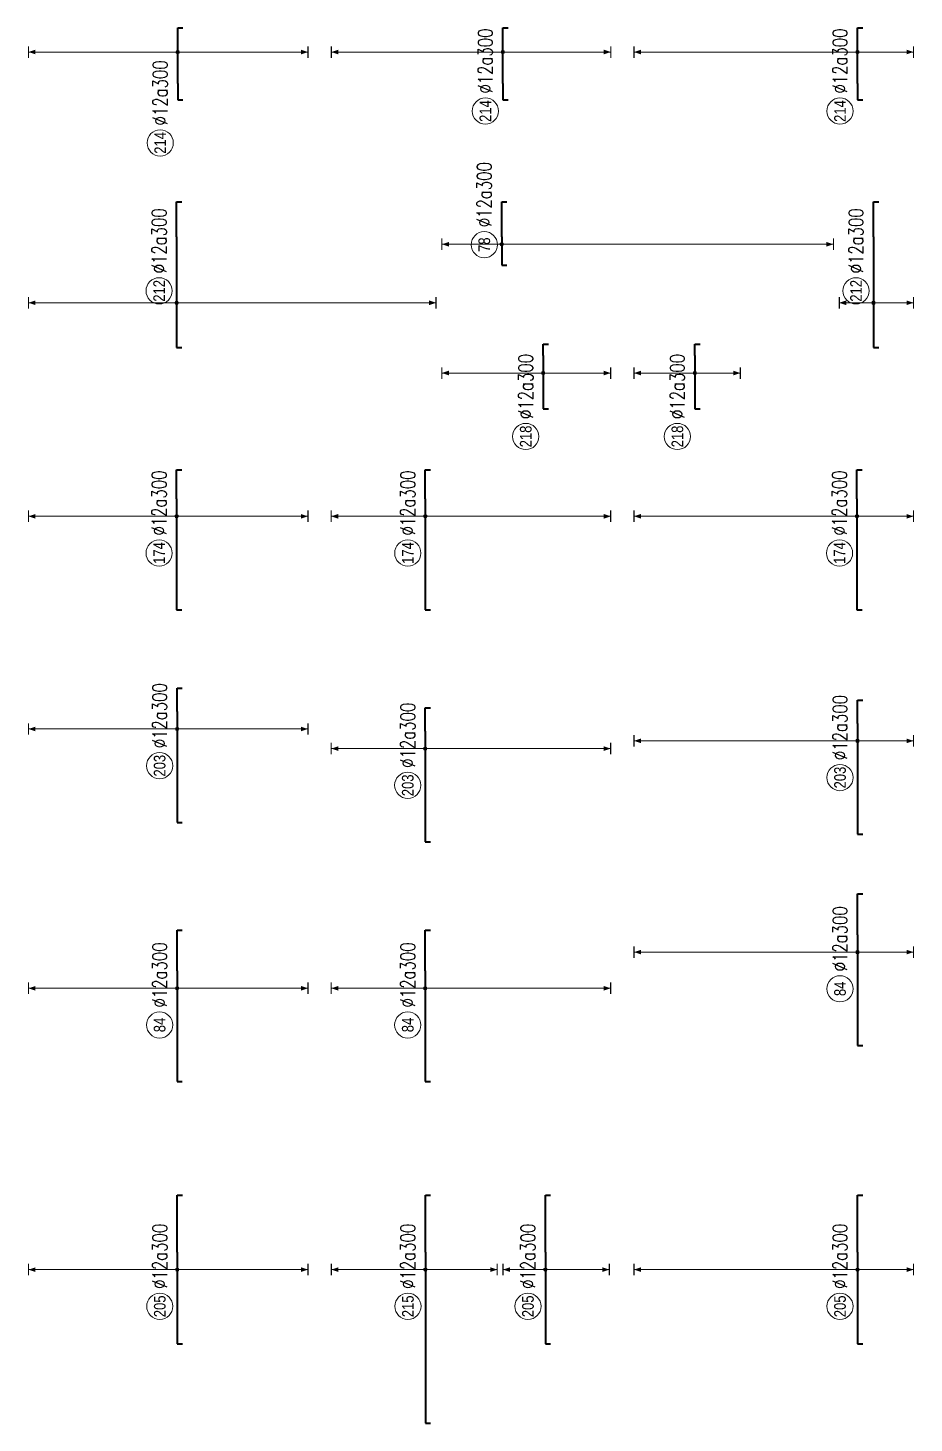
# Model space of a CAD drawing. Header units: millimetres. Extents: x -247377 to 927516, y -864259 to 155594.
# Drawn here: x 144349 to 174789, y -324820 to -276930 of the extents above; entities that cross this region are included whole.
import ezdxf
from ezdxf.enums import TextEntityAlignment as Align

# ---------------------------------------------------------------- set-up
doc = ezdxf.new("R2010")
doc.units = ezdxf.units.MM
doc.header["$MEASUREMENT"] = 0
for name, color, linetype, lineweight in [('NDC_S_DIM', 1, 'Continuous', 15), ('NDC_S_REBAR', 4, 'Continuous', 35), ('NDC_S_VN TEXT', 7, 'Continuous', 20)]:
    doc.layers.add(name, color=color, linetype=linetype, lineweight=lineweight)
doc.styles.add('ARIAL', font='arial.ttf', dxfattribs={"width": 0.8})
doc.styles.add('NDC_EN TXT', font='romans.shx', dxfattribs={"width": 0.8})

# ---------------------------------------------------------------- blocks, each defined once
blk = doc.blocks.new('*U389')
h = blk.add_hatch(color=6)
edge = h.paths.add_edge_path()
edge.add_arc((-2.99, 0), 0.3, 0, 360)
at = {"layer": 'NDC_S_DIM', "color": 8}
for q in [(-2.99, 25.44), (-2.99, -22.56)]:
    blk.add_line((-2.99, 0), q, dxfattribs=at)
for points in [[(-3.99, 25.44, 0.2, 0.2, 0), (-1.99, 25.44, 0, 0, 0)], [(-3.99, -22.56, 0.2, 0.2, 0), (-1.99, -22.56, 0, 0, 0)]]:
    blk.add_lwpolyline(points, format="xyseb", dxfattribs=at)
at = {"layer": 'NDC_S_DIM'}
blk.add_circle((-9.29, 3), 2.25, dxfattribs=at)
at = {"layer": 'NDC_S_DIM', "color": 6}
blk.add_circle((-2.99, 0), 0.3, dxfattribs=at)
at = {"layer": 'NDC_S_DIM', "color": 8}
for points in [[(-3.39, 24.24), (-2.99, 25.44), (-2.59, 24.24)], [(-3.39, -21.36), (-2.99, -22.56), (-2.59, -21.36)]]:
    blk.add_solid(points, dxfattribs=at)
at = {"layer": 'NDC_S_REBAR'}
for p, q in [((0, 0), (-19.01, 0)), ((-19.01, 0), (-19.01, -0.9)), ((0, 0), (4.99, 0)), ((4.99, 0), (4.99, -0.9)), ((-19.01, -0.9), (-19.01, -0.9)), ((4.99, -0.9), (4.99, -0.9))]:
    blk.add_line(p, q, dxfattribs=at)
at = {"layer": 'NDC_S_VN TEXT', "style": 'ARIAL', "width": 0.8}
blk.add_attdef('KHT', text='', height=2, dxfattribs=at).set_placement((-9.29, 3), align=Align.MIDDLE_CENTER)
at = {"layer": 'NDC_S_VN TEXT', "color": 3, "style": 'NDC_EN TXT', "width": 0.75}
blk.add_attdef('DKT', (-6.29, 1.75), '', height=2.5, dxfattribs=at)
blk = doc.blocks.new('*U390')
h = blk.add_hatch(color=6)
edge = h.paths.add_edge_path()
edge.add_arc((-11.34, 0), 0.3, 0, 360)
at = {"layer": 'NDC_S_DIM', "color": 8}
for q in [(-11.34, 25.44), (-11.34, -44.56)]:
    blk.add_line((-11.34, 0), q, dxfattribs=at)
for points in [[(-12.34, 25.44, 0.2, 0.2, 0), (-10.34, 25.44, 0, 0, 0)], [(-12.34, -44.56, 0.2, 0.2, 0), (-10.34, -44.56, 0, 0, 0)]]:
    blk.add_lwpolyline(points, format="xyseb", dxfattribs=at)
at = {"layer": 'NDC_S_DIM'}
blk.add_circle((-9.29, 3), 2.25, dxfattribs=at)
at = {"layer": 'NDC_S_DIM', "color": 6}
blk.add_circle((-11.34, 0), 0.3, dxfattribs=at)
at = {"layer": 'NDC_S_DIM', "color": 8}
for points in [[(-11.74, 24.24), (-11.34, 25.44), (-10.94, 24.24)], [(-11.74, -43.36), (-11.34, -44.56), (-10.94, -43.36)]]:
    blk.add_solid(points, dxfattribs=at)
at = {"layer": 'NDC_S_REBAR'}
for p, q in [((0, 0), (-19.01, 0)), ((-19.01, 0), (-19.01, -0.9)), ((0, 0), (5.99, 0)), ((5.99, 0), (5.99, -0.9)), ((-19.01, -0.9), (-19.01, -0.9)), ((5.99, -0.9), (5.99, -0.9))]:
    blk.add_line(p, q, dxfattribs=at)
at = {"layer": 'NDC_S_VN TEXT', "style": 'ARIAL', "width": 0.8}
blk.add_attdef('KHT', text='', height=2, dxfattribs=at).set_placement((-9.29, 3), align=Align.MIDDLE_CENTER)
at = {"layer": 'NDC_S_VN TEXT', "color": 3, "style": 'NDC_EN TXT', "width": 0.75}
blk.add_attdef('DKT', (-6.29, 1.75), '', height=2.5, dxfattribs=at)
blk = doc.blocks.new('*U391')
h = blk.add_hatch(color=6)
edge = h.paths.add_edge_path()
edge.add_arc((5.38, 0), 0.3, 0, 360)
at = {"layer": 'NDC_S_DIM', "color": 8}
for q in [(5.38, 25.63), (5.38, -22.37)]:
    blk.add_line((5.38, 0), q, dxfattribs=at)
for points in [[(4.38, 25.63, 0.2, 0.2, 0), (6.38, 25.63, 0, 0, 0)], [(4.38, -22.37, 0.2, 0.2, 0), (6.38, -22.37, 0, 0, 0)]]:
    blk.add_lwpolyline(points, format="xyseb", dxfattribs=at)
at = {"layer": 'NDC_S_DIM'}
blk.add_circle((-10.22, 3), 2.25, dxfattribs=at)
at = {"layer": 'NDC_S_DIM', "color": 6}
blk.add_circle((5.38, 0), 0.3, dxfattribs=at)
at = {"layer": 'NDC_S_DIM', "color": 8}
for points in [[(4.98, 24.43), (5.38, 25.63), (5.78, 24.43)], [(4.98, -21.17), (5.38, -22.37), (5.78, -21.17)]]:
    blk.add_solid(points, dxfattribs=at)
at = {"layer": 'NDC_S_REBAR'}
for p, q in [((0, 0), (-2.83, 0)), ((-2.83, 0), (-2.83, -0.9)), ((0, 0), (9.52, 0)), ((9.52, 0), (9.52, -0.9)), ((-2.83, -0.9), (-2.83, -0.9)), ((9.52, -0.9), (9.52, -0.9))]:
    blk.add_line(p, q, dxfattribs=at)
at = {"layer": 'NDC_S_VN TEXT', "style": 'ARIAL', "width": 0.8}
blk.add_attdef('KHT', text='', height=2, dxfattribs=at).set_placement((-10.22, 3), align=Align.MIDDLE_CENTER)
at = {"layer": 'NDC_S_VN TEXT', "color": 3, "style": 'NDC_EN TXT', "width": 0.75}
blk.add_attdef('DKT', (-7.22, 1.75), '', height=2.5, dxfattribs=at)
blk = doc.blocks.new('*U393')
h = blk.add_hatch(color=6)
edge = h.paths.add_edge_path()
edge.add_arc((-2.99, 0), 0.3, 0, 360)
at = {"layer": 'NDC_S_DIM', "color": 8}
for q in [(-2.99, 25.55), (-2.99, -22.45)]:
    blk.add_line((-2.99, 0), q, dxfattribs=at)
for points in [[(-3.99, 25.55, 0.2, 0.2, 0), (-1.99, 25.55, 0, 0, 0)], [(-3.99, -22.45, 0.2, 0.2, 0), (-1.99, -22.45, 0, 0, 0)]]:
    blk.add_lwpolyline(points, format="xyseb", dxfattribs=at)
at = {"layer": 'NDC_S_DIM'}
blk.add_circle((-9.29, 3), 2.25, dxfattribs=at)
at = {"layer": 'NDC_S_DIM', "color": 6}
blk.add_circle((-2.99, 0), 0.3, dxfattribs=at)
at = {"layer": 'NDC_S_DIM', "color": 8}
for points in [[(-3.39, 24.35), (-2.99, 25.55), (-2.59, 24.35)], [(-3.39, -21.25), (-2.99, -22.45), (-2.59, -21.25)]]:
    blk.add_solid(points, dxfattribs=at)
at = {"layer": 'NDC_S_REBAR'}
for p, q in [((0, 0), (-15.73, 0)), ((-15.73, 0), (-15.73, -0.9)), ((0, 0), (9.77, 0)), ((9.77, 0), (9.77, -0.9)), ((-15.73, -0.9), (-15.73, -0.9)), ((9.77, -0.9), (9.77, -0.9))]:
    blk.add_line(p, q, dxfattribs=at)
at = {"layer": 'NDC_S_VN TEXT', "style": 'ARIAL', "width": 0.8}
blk.add_attdef('KHT', text='', height=2, dxfattribs=at).set_placement((-9.29, 3), align=Align.MIDDLE_CENTER)
at = {"layer": 'NDC_S_VN TEXT', "color": 3, "style": 'NDC_EN TXT', "width": 0.75}
blk.add_attdef('DKT', (-6.29, 1.75), '', height=2.5, dxfattribs=at)
blk = doc.blocks.new('*U392')
h = blk.add_hatch(color=6)
edge = h.paths.add_edge_path()
edge.add_arc((-2.99, 0), 0.3, 0, 360)
at = {"layer": 'NDC_S_DIM', "color": 8}
for q in [(-2.99, 25.52), (-2.99, -22.48)]:
    blk.add_line((-2.99, 0), q, dxfattribs=at)
for points in [[(-3.99, 25.52, 0.2, 0.2, 0), (-1.99, 25.52, 0, 0, 0)], [(-3.99, -22.48, 0.2, 0.2, 0), (-1.99, -22.48, 0, 0, 0)]]:
    blk.add_lwpolyline(points, format="xyseb", dxfattribs=at)
at = {"layer": 'NDC_S_DIM'}
blk.add_circle((-9.29, 3), 2.25, dxfattribs=at)
at = {"layer": 'NDC_S_DIM', "color": 6}
blk.add_circle((-2.99, 0), 0.3, dxfattribs=at)
at = {"layer": 'NDC_S_DIM', "color": 8}
for points in [[(-3.39, 24.32), (-2.99, 25.52), (-2.59, 24.32)], [(-3.39, -21.28), (-2.99, -22.48), (-2.59, -21.28)]]:
    blk.add_solid(points, dxfattribs=at)
at = {"layer": 'NDC_S_REBAR'}
for p, q in [((0, 0), (-19.01, 0)), ((-19.01, 0), (-19.01, -0.9)), ((0, 0), (6.99, 0)), ((6.99, 0), (6.99, -0.9)), ((-19.01, -0.9), (-19.01, -0.9)), ((6.99, -0.9), (6.99, -0.9))]:
    blk.add_line(p, q, dxfattribs=at)
at = {"layer": 'NDC_S_VN TEXT', "style": 'ARIAL', "width": 0.8}
blk.add_attdef('KHT', text='', height=2, dxfattribs=at).set_placement((-9.29, 3), align=Align.MIDDLE_CENTER)
at = {"layer": 'NDC_S_VN TEXT', "color": 3, "style": 'NDC_EN TXT', "width": 0.75}
blk.add_attdef('DKT', (-6.29, 1.75), '', height=2.5, dxfattribs=at)
blk = doc.blocks.new('*U396')
h = blk.add_hatch(color=6)
edge = h.paths.add_edge_path()
edge.add_arc((-2.99, 0), 0.3, 0, 360)
at = {"layer": 'NDC_S_DIM', "color": 8}
for q in [(-2.99, 25.52), (-2.99, -22.48)]:
    blk.add_line((-2.99, 0), q, dxfattribs=at)
for points in [[(-3.99, 25.52, 0.2, 0.2, 0), (-1.99, 25.52, 0, 0, 0)], [(-3.99, -22.48, 0.2, 0.2, 0), (-1.99, -22.48, 0, 0, 0)]]:
    blk.add_lwpolyline(points, format="xyseb", dxfattribs=at)
at = {"layer": 'NDC_S_DIM'}
blk.add_circle((-9.29, 3), 2.25, dxfattribs=at)
at = {"layer": 'NDC_S_DIM', "color": 6}
blk.add_circle((-2.99, 0), 0.3, dxfattribs=at)
at = {"layer": 'NDC_S_DIM', "color": 8}
for points in [[(-3.39, 24.32), (-2.99, 25.52), (-2.59, 24.32)], [(-3.39, -21.28), (-2.99, -22.48), (-2.59, -21.28)]]:
    blk.add_solid(points, dxfattribs=at)
at = {"layer": 'NDC_S_REBAR'}
for p, q in [((0, 0), (-19.01, 0)), ((-19.01, 0), (-19.01, -0.9)), ((0, 0), (3.99, 0)), ((3.99, 0), (3.99, -0.9)), ((-19.01, -0.9), (-19.01, -0.9)), ((3.99, -0.9), (3.99, -0.9))]:
    blk.add_line(p, q, dxfattribs=at)
at = {"layer": 'NDC_S_VN TEXT', "style": 'ARIAL', "width": 0.8}
blk.add_attdef('KHT', text='', height=2, dxfattribs=at).set_placement((-9.29, 3), align=Align.MIDDLE_CENTER)
at = {"layer": 'NDC_S_VN TEXT', "color": 3, "style": 'NDC_EN TXT', "width": 0.75}
blk.add_attdef('DKT', (-6.29, 1.75), '', height=2.5, dxfattribs=at)
blk = doc.blocks.new('*U402')
h = blk.add_hatch(color=6)
edge = h.paths.add_edge_path()
edge.add_arc((-2.99, 0), 0.3, 0, 360)
at = {"layer": 'NDC_S_DIM', "color": 8}
for q in [(-2.99, 16.16), (-2.99, -12.34)]:
    blk.add_line((-2.99, 0), q, dxfattribs=at)
for points in [[(-3.99, 16.16, 0.2, 0.2, 0), (-1.99, 16.16, 0, 0, 0)], [(-3.99, -12.34, 0.2, 0.2, 0), (-1.99, -12.34, 0, 0, 0)]]:
    blk.add_lwpolyline(points, format="xyseb", dxfattribs=at)
at = {"layer": 'NDC_S_DIM'}
blk.add_circle((-9.29, 3), 2.25, dxfattribs=at)
at = {"layer": 'NDC_S_DIM', "color": 6}
blk.add_circle((-2.99, 0), 0.3, dxfattribs=at)
at = {"layer": 'NDC_S_DIM', "color": 8}
for points in [[(-3.39, 14.96), (-2.99, 16.16), (-2.59, 14.96)], [(-3.39, -11.14), (-2.99, -12.34), (-2.59, -11.14)]]:
    blk.add_solid(points, dxfattribs=at)
at = {"layer": 'NDC_S_REBAR'}
for p, q in [((0, 0), (-29.33, 0)), ((-29.33, 0), (-29.33, -0.9)), ((0, 0), (9.77, 0)), ((9.77, 0), (9.77, -0.9)), ((-29.33, -0.9), (-29.33, -0.9)), ((9.77, -0.9), (9.77, -0.9))]:
    blk.add_line(p, q, dxfattribs=at)
at = {"layer": 'NDC_S_VN TEXT', "style": 'ARIAL', "width": 0.8}
blk.add_attdef('KHT', text='', height=2, dxfattribs=at).set_placement((-9.29, 3), align=Align.MIDDLE_CENTER)
at = {"layer": 'NDC_S_VN TEXT', "color": 3, "style": 'NDC_EN TXT', "width": 0.75}
blk.add_attdef('DKT', (-6.29, 1.75), '', height=2.5, dxfattribs=at)
blk = doc.blocks.new('*U403')
h = blk.add_hatch(color=6)
edge = h.paths.add_edge_path()
edge.add_arc((-2.99, 0), 0.3, 0, 360)
at = {"layer": 'NDC_S_DIM', "color": 8}
for q in [(-2.99, 16.14), (-2.99, -31.86)]:
    blk.add_line((-2.99, 0), q, dxfattribs=at)
for points in [[(-3.99, 16.14, 0.2, 0.2, 0), (-1.99, 16.14, 0, 0, 0)], [(-3.99, -31.86, 0.2, 0.2, 0), (-1.99, -31.86, 0, 0, 0)]]:
    blk.add_lwpolyline(points, format="xyseb", dxfattribs=at)
at = {"layer": 'NDC_S_DIM'}
blk.add_circle((-9.29, 3), 2.25, dxfattribs=at)
at = {"layer": 'NDC_S_DIM', "color": 6}
blk.add_circle((-2.99, 0), 0.3, dxfattribs=at)
at = {"layer": 'NDC_S_DIM', "color": 8}
for points in [[(-3.39, 14.94), (-2.99, 16.14), (-2.59, 14.94)], [(-3.39, -30.66), (-2.99, -31.86), (-2.59, -30.66)]]:
    blk.add_solid(points, dxfattribs=at)
at = {"layer": 'NDC_S_REBAR'}
for p, q in [((0, 0), (-19.01, 0)), ((-19.01, 0), (-19.01, -0.9)), ((0, 0), (6.99, 0)), ((6.99, 0), (6.99, -0.9)), ((-19.01, -0.9), (-19.01, -0.9)), ((6.99, -0.9), (6.99, -0.9))]:
    blk.add_line(p, q, dxfattribs=at)
at = {"layer": 'NDC_S_VN TEXT', "style": 'ARIAL', "width": 0.8}
blk.add_attdef('KHT', text='', height=2, dxfattribs=at).set_placement((-9.29, 3), align=Align.MIDDLE_CENTER)
at = {"layer": 'NDC_S_VN TEXT', "color": 3, "style": 'NDC_EN TXT', "width": 0.75}
blk.add_attdef('DKT', (-6.29, 1.75), '', height=2.5, dxfattribs=at)
blk = doc.blocks.new('*U404')
h = blk.add_hatch(color=6)
edge = h.paths.add_edge_path()
edge.add_arc((-2.99, 0), 0.3, 0, 360)
at = {"layer": 'NDC_S_DIM', "color": 8}
for q in [(-2.99, 16.14), (-2.99, -31.86)]:
    blk.add_line((-2.99, 0), q, dxfattribs=at)
for points in [[(-3.99, 16.14, 0.2, 0.2, 0), (-1.99, 16.14, 0, 0, 0)], [(-3.99, -31.86, 0.2, 0.2, 0), (-1.99, -31.86, 0, 0, 0)]]:
    blk.add_lwpolyline(points, format="xyseb", dxfattribs=at)
at = {"layer": 'NDC_S_DIM'}
blk.add_circle((-9.29, 3), 2.25, dxfattribs=at)
at = {"layer": 'NDC_S_DIM', "color": 6}
blk.add_circle((-2.99, 0), 0.3, dxfattribs=at)
at = {"layer": 'NDC_S_DIM', "color": 8}
for points in [[(-3.39, 14.94), (-2.99, 16.14), (-2.59, 14.94)], [(-3.39, -30.66), (-2.99, -31.86), (-2.59, -30.66)]]:
    blk.add_solid(points, dxfattribs=at)
at = {"layer": 'NDC_S_REBAR'}
for p, q in [((0, 0), (-19.01, 0)), ((-19.01, 0), (-19.01, -0.9)), ((0, 0), (3.99, 0)), ((3.99, 0), (3.99, -0.9)), ((-19.01, -0.9), (-19.01, -0.9)), ((3.99, -0.9), (3.99, -0.9))]:
    blk.add_line(p, q, dxfattribs=at)
at = {"layer": 'NDC_S_VN TEXT', "style": 'ARIAL', "width": 0.8}
blk.add_attdef('KHT', text='', height=2, dxfattribs=at).set_placement((-9.29, 3), align=Align.MIDDLE_CENTER)
at = {"layer": 'NDC_S_VN TEXT', "color": 3, "style": 'NDC_EN TXT', "width": 0.75}
blk.add_attdef('DKT', (-6.29, 1.75), '', height=2.5, dxfattribs=at)
blk = doc.blocks.new('*U405')
h = blk.add_hatch(color=6)
edge = h.paths.add_edge_path()
edge.add_arc((-2.99, 0), 0.3, 0, 360)
at = {"layer": 'NDC_S_DIM', "color": 8}
for q in [(-2.99, 16.15), (-2.99, -31.85)]:
    blk.add_line((-2.99, 0), q, dxfattribs=at)
for points in [[(-3.99, 16.15, 0.2, 0.2, 0), (-1.99, 16.15, 0, 0, 0)], [(-3.99, -31.85, 0.2, 0.2, 0), (-1.99, -31.85, 0, 0, 0)]]:
    blk.add_lwpolyline(points, format="xyseb", dxfattribs=at)
at = {"layer": 'NDC_S_DIM'}
blk.add_circle((-9.29, 3), 2.25, dxfattribs=at)
at = {"layer": 'NDC_S_DIM', "color": 6}
blk.add_circle((-2.99, 0), 0.3, dxfattribs=at)
at = {"layer": 'NDC_S_DIM', "color": 8}
for points in [[(-3.39, 14.95), (-2.99, 16.15), (-2.59, 14.95)], [(-3.39, -30.65), (-2.99, -31.85), (-2.59, -30.65)]]:
    blk.add_solid(points, dxfattribs=at)
at = {"layer": 'NDC_S_REBAR'}
for p, q in [((0, 0), (-19.01, 0)), ((-19.01, 0), (-19.01, -0.9)), ((0, 0), (4.99, 0)), ((4.99, 0), (4.99, -0.9)), ((-19.01, -0.9), (-19.01, -0.9)), ((4.99, -0.9), (4.99, -0.9))]:
    blk.add_line(p, q, dxfattribs=at)
at = {"layer": 'NDC_S_VN TEXT', "style": 'ARIAL', "width": 0.8}
blk.add_attdef('KHT', text='', height=2, dxfattribs=at).set_placement((-9.29, 3), align=Align.MIDDLE_CENTER)
at = {"layer": 'NDC_S_VN TEXT', "color": 3, "style": 'NDC_EN TXT', "width": 0.75}
blk.add_attdef('DKT', (-6.29, 1.75), '', height=2.5, dxfattribs=at)
blk = doc.blocks.new('*U407')
h = blk.add_hatch(color=6)
edge = h.paths.add_edge_path()
edge.add_arc((-1.3, 0), 0.3, 0, 360)
at = {"layer": 'NDC_S_DIM', "color": 8}
for q in [(-1.3, 10.28), (-1.3, -56.97)]:
    blk.add_line((-1.3, 0), q, dxfattribs=at)
for points in [[(-2.3, 10.28, 0.2, 0.2, 0), (-0.3, 10.28, 0, 0, 0)], [(-2.3, -56.97, 0.2, 0.2, 0), (-0.3, -56.97, 0, 0, 0)]]:
    blk.add_lwpolyline(points, format="xyseb", dxfattribs=at)
at = {"layer": 'NDC_S_DIM'}
blk.add_circle((-1.37, 3), 2.25, dxfattribs=at)
at = {"layer": 'NDC_S_DIM', "color": 6}
blk.add_circle((-1.3, 0), 0.3, dxfattribs=at)
at = {"layer": 'NDC_S_DIM', "color": 8}
for points in [[(-1.7, 9.08), (-1.3, 10.28), (-0.9, 9.08)], [(-1.7, -55.77), (-1.3, -56.97), (-0.9, -55.77)]]:
    blk.add_solid(points, dxfattribs=at)
at = {"layer": 'NDC_S_REBAR'}
for p, q in [((0, 0), (-4.86, 0)), ((-4.86, 0), (-4.86, -0.9)), ((0, 0), (5.99, 0)), ((5.99, 0), (5.99, -0.9)), ((-4.86, -0.9), (-4.86, -0.9)), ((5.99, -0.9), (5.99, -0.9))]:
    blk.add_line(p, q, dxfattribs=at)
at = {"layer": 'NDC_S_VN TEXT', "style": 'ARIAL', "width": 0.8}
blk.add_attdef('KHT', text='', height=2, dxfattribs=at).set_placement((-1.37, 3), align=Align.MIDDLE_CENTER)
at = {"layer": 'NDC_S_VN TEXT', "color": 3, "style": 'NDC_EN TXT', "width": 0.75}
blk.add_attdef('DKT', (1.63, 1.75), '', height=2.5, dxfattribs=at)
blk = doc.blocks.new('*U406')
h = blk.add_hatch(color=6)
edge = h.paths.add_edge_path()
edge.add_arc((5.38, 0), 0.3, 0, 360)
at = {"layer": 'NDC_S_DIM', "color": 8}
for q in [(5.38, 29.46), (5.38, -18.54)]:
    blk.add_line((5.38, 0), q, dxfattribs=at)
for points in [[(4.38, 29.46, 0.2, 0.2, 0), (6.38, 29.46, 0, 0, 0)], [(4.38, -18.54, 0.2, 0.2, 0), (6.38, -18.54, 0, 0, 0)]]:
    blk.add_lwpolyline(points, format="xyseb", dxfattribs=at)
at = {"layer": 'NDC_S_DIM'}
blk.add_circle((-4.75, 3), 2.25, dxfattribs=at)
at = {"layer": 'NDC_S_DIM', "color": 6}
blk.add_circle((5.38, 0), 0.3, dxfattribs=at)
at = {"layer": 'NDC_S_DIM', "color": 8}
for points in [[(4.98, 28.26), (5.38, 29.46), (5.78, 28.26)], [(4.98, -17.34), (5.38, -18.54), (5.78, -17.34)]]:
    blk.add_solid(points, dxfattribs=at)
at = {"layer": 'NDC_S_REBAR'}
for p, q in [((0, 0), (-2.83, 0)), ((-2.83, 0), (-2.83, -0.9)), ((0, 0), (9.52, 0)), ((9.52, 0), (9.52, -0.9)), ((-2.83, -0.9), (-2.83, -0.9)), ((9.52, -0.9), (9.52, -0.9))]:
    blk.add_line(p, q, dxfattribs=at)
at = {"layer": 'NDC_S_VN TEXT', "style": 'ARIAL', "width": 0.8}
blk.add_attdef('KHT', text='', height=2, dxfattribs=at).set_placement((-4.75, 3), align=Align.MIDDLE_CENTER)
at = {"layer": 'NDC_S_VN TEXT', "color": 3, "style": 'NDC_EN TXT', "width": 0.75}
blk.add_attdef('DKT', (-1.75, 1.75), '', height=2.5, dxfattribs=at)
blk = doc.blocks.new('*U408')
h = blk.add_hatch(color=6)
edge = h.paths.add_edge_path()
edge.add_arc((-2.99, 0), 0.3, 0, 360)
at = {"layer": 'NDC_S_DIM', "color": 8}
for q in [(-2.99, 7.28), (-2.99, -10.97)]:
    blk.add_line((-2.99, 0), q, dxfattribs=at)
for points in [[(-3.99, 7.28, 0.2, 0.2, 0), (-1.99, 7.28, 0, 0, 0)], [(-3.99, -10.97, 0.2, 0.2, 0), (-1.99, -10.97, 0, 0, 0)]]:
    blk.add_lwpolyline(points, format="xyseb", dxfattribs=at)
at = {"layer": 'NDC_S_DIM'}
blk.add_circle((-9.29, 3), 2.25, dxfattribs=at)
at = {"layer": 'NDC_S_DIM', "color": 6}
blk.add_circle((-2.99, 0), 0.3, dxfattribs=at)
at = {"layer": 'NDC_S_DIM', "color": 8}
for points in [[(-3.39, 6.08), (-2.99, 7.28), (-2.59, 6.08)], [(-3.39, -9.77), (-2.99, -10.97), (-2.59, -9.77)]]:
    blk.add_solid(points, dxfattribs=at)
at = {"layer": 'NDC_S_REBAR'}
for p, q in [((0, 0), (-15.73, 0)), ((-15.73, 0), (-15.73, -0.9)), ((0, 0), (9.77, 0)), ((9.77, 0), (9.77, -0.9)), ((-15.73, -0.9), (-15.73, -0.9)), ((9.77, -0.9), (9.77, -0.9))]:
    blk.add_line(p, q, dxfattribs=at)
at = {"layer": 'NDC_S_VN TEXT', "style": 'ARIAL', "width": 0.8}
blk.add_attdef('KHT', text='', height=2, dxfattribs=at).set_placement((-9.29, 3), align=Align.MIDDLE_CENTER)
at = {"layer": 'NDC_S_VN TEXT', "color": 3, "style": 'NDC_EN TXT', "width": 0.75}
blk.add_attdef('DKT', (-6.29, 1.75), '', height=2.5, dxfattribs=at)
blk = doc.blocks.new('*U410')
h = blk.add_hatch(color=6)
edge = h.paths.add_edge_path()
edge.add_arc((-2.99, 0), 0.3, 0, 360)
at = {"layer": 'NDC_S_DIM', "color": 8}
for q in [(-2.99, 17.4), (-2.99, -11.6)]:
    blk.add_line((-2.99, 0), q, dxfattribs=at)
for points in [[(-3.99, 17.4, 0.2, 0.2, 0), (-1.99, 17.4, 0, 0, 0)], [(-3.99, -11.6, 0.2, 0.2, 0), (-1.99, -11.6, 0, 0, 0)]]:
    blk.add_lwpolyline(points, format="xyseb", dxfattribs=at)
at = {"layer": 'NDC_S_DIM'}
blk.add_circle((-13.88, 3), 2.25, dxfattribs=at)
at = {"layer": 'NDC_S_DIM', "color": 6}
blk.add_circle((-2.99, 0), 0.3, dxfattribs=at)
at = {"layer": 'NDC_S_DIM', "color": 8}
for points in [[(-3.39, 16.2), (-2.99, 17.4), (-2.59, 16.2)], [(-3.39, -10.4), (-2.99, -11.6), (-2.59, -10.4)]]:
    blk.add_solid(points, dxfattribs=at)
at = {"layer": 'NDC_S_REBAR'}
for p, q in [((0, 0), (-9.11, 0)), ((-9.11, 0), (-9.11, -0.9)), ((0, 0), (1.99, 0)), ((1.99, 0), (1.99, -0.9)), ((-9.11, -0.9), (-9.11, -0.9)), ((1.99, -0.9), (1.99, -0.9))]:
    blk.add_line(p, q, dxfattribs=at)
at = {"layer": 'NDC_S_VN TEXT', "style": 'ARIAL', "width": 0.8}
blk.add_attdef('KHT', text='', height=2, dxfattribs=at).set_placement((-13.88, 3), align=Align.MIDDLE_CENTER)
at = {"layer": 'NDC_S_VN TEXT', "color": 3, "style": 'NDC_EN TXT', "width": 0.75}
blk.add_attdef('DKT', (-10.88, 1.75), '', height=2.5, dxfattribs=at)
blk = doc.blocks.new('*U414')
h = blk.add_hatch(color=6)
edge = h.paths.add_edge_path()
edge.add_arc((-2.99, 0), 0.3, 0, 360)
at = {"layer": 'NDC_S_DIM', "color": 8}
for q in [(-2.99, 38.37), (-2.99, -9.63)]:
    blk.add_line((-2.99, 0), q, dxfattribs=at)
for points in [[(-3.99, 38.37, 0.2, 0.2, 0), (-1.99, 38.37, 0, 0, 0)], [(-3.99, -9.63, 0.2, 0.2, 0), (-1.99, -9.63, 0, 0, 0)]]:
    blk.add_lwpolyline(points, format="xyseb", dxfattribs=at)
at = {"layer": 'NDC_S_DIM'}
blk.add_circle((-9.29, 3), 2.25, dxfattribs=at)
at = {"layer": 'NDC_S_DIM', "color": 6}
blk.add_circle((-2.99, 0), 0.3, dxfattribs=at)
at = {"layer": 'NDC_S_DIM', "color": 8}
for points in [[(-3.39, 37.17), (-2.99, 38.37), (-2.59, 37.17)], [(-3.39, -8.43), (-2.99, -9.63), (-2.59, -8.43)]]:
    blk.add_solid(points, dxfattribs=at)
at = {"layer": 'NDC_S_REBAR'}
for p, q in [((0, 0), (-15.73, 0)), ((-15.73, 0), (-15.73, -0.9)), ((0, 0), (9.77, 0)), ((9.77, 0), (9.77, -0.9)), ((-15.73, -0.9), (-15.73, -0.9)), ((9.77, -0.9), (9.77, -0.9))]:
    blk.add_line(p, q, dxfattribs=at)
at = {"layer": 'NDC_S_VN TEXT', "style": 'ARIAL', "width": 0.8}
blk.add_attdef('KHT', text='', height=2, dxfattribs=at).set_placement((-9.29, 3), align=Align.MIDDLE_CENTER)
at = {"layer": 'NDC_S_VN TEXT', "color": 3, "style": 'NDC_EN TXT', "width": 0.75}
blk.add_attdef('DKT', (-6.29, 1.75), '', height=2.5, dxfattribs=at)
blk = doc.blocks.new('*U415')
h = blk.add_hatch(color=6)
edge = h.paths.add_edge_path()
edge.add_arc((-2.99, 0), 0.3, 0, 360)
at = {"layer": 'NDC_S_DIM', "color": 8}
for q in [(-2.99, 38.37), (-2.99, -9.63)]:
    blk.add_line((-2.99, 0), q, dxfattribs=at)
for points in [[(-3.99, 38.37, 0.2, 0.2, 0), (-1.99, 38.37, 0, 0, 0)], [(-3.99, -9.63, 0.2, 0.2, 0), (-1.99, -9.63, 0, 0, 0)]]:
    blk.add_lwpolyline(points, format="xyseb", dxfattribs=at)
at = {"layer": 'NDC_S_DIM'}
blk.add_circle((-9.29, 3), 2.25, dxfattribs=at)
at = {"layer": 'NDC_S_DIM', "color": 6}
blk.add_circle((-2.99, 0), 0.3, dxfattribs=at)
at = {"layer": 'NDC_S_DIM', "color": 8}
for points in [[(-3.39, 37.17), (-2.99, 38.37), (-2.59, 37.17)], [(-3.39, -8.43), (-2.99, -9.63), (-2.59, -8.43)]]:
    blk.add_solid(points, dxfattribs=at)
at = {"layer": 'NDC_S_REBAR'}
for p, q in [((0, 0), (-19.01, 0)), ((-19.01, 0), (-19.01, -0.9)), ((0, 0), (6.99, 0)), ((6.99, 0), (6.99, -0.9)), ((-19.01, -0.9), (-19.01, -0.9)), ((6.99, -0.9), (6.99, -0.9))]:
    blk.add_line(p, q, dxfattribs=at)
at = {"layer": 'NDC_S_VN TEXT', "style": 'ARIAL', "width": 0.8}
blk.add_attdef('KHT', text='', height=2, dxfattribs=at).set_placement((-9.29, 3), align=Align.MIDDLE_CENTER)
at = {"layer": 'NDC_S_VN TEXT', "color": 3, "style": 'NDC_EN TXT', "width": 0.75}
blk.add_attdef('DKT', (-6.29, 1.75), '', height=2.5, dxfattribs=at)
blk = doc.blocks.new('*U416')
h = blk.add_hatch(color=6)
edge = h.paths.add_edge_path()
edge.add_arc((-2.99, 0), 0.3, 0, 360)
at = {"layer": 'NDC_S_DIM', "color": 8}
for q in [(-2.99, 38.37), (-2.99, -9.63)]:
    blk.add_line((-2.99, 0), q, dxfattribs=at)
for points in [[(-3.99, 38.37, 0.2, 0.2, 0), (-1.99, 38.37, 0, 0, 0)], [(-3.99, -9.63, 0.2, 0.2, 0), (-1.99, -9.63, 0, 0, 0)]]:
    blk.add_lwpolyline(points, format="xyseb", dxfattribs=at)
at = {"layer": 'NDC_S_DIM'}
blk.add_circle((-9.29, 3), 2.25, dxfattribs=at)
at = {"layer": 'NDC_S_DIM', "color": 6}
blk.add_circle((-2.99, 0), 0.3, dxfattribs=at)
at = {"layer": 'NDC_S_DIM', "color": 8}
for points in [[(-3.39, 37.17), (-2.99, 38.37), (-2.59, 37.17)], [(-3.39, -8.43), (-2.99, -9.63), (-2.59, -8.43)]]:
    blk.add_solid(points, dxfattribs=at)
at = {"layer": 'NDC_S_REBAR'}
for p, q in [((0, 0), (-19.01, 0)), ((-19.01, 0), (-19.01, -0.9)), ((0, 0), (3.99, 0)), ((3.99, 0), (3.99, -0.9)), ((-19.01, -0.9), (-19.01, -0.9)), ((3.99, -0.9), (3.99, -0.9))]:
    blk.add_line(p, q, dxfattribs=at)
at = {"layer": 'NDC_S_VN TEXT', "style": 'ARIAL', "width": 0.8}
blk.add_attdef('KHT', text='', height=2, dxfattribs=at).set_placement((-9.29, 3), align=Align.MIDDLE_CENTER)
at = {"layer": 'NDC_S_VN TEXT', "color": 3, "style": 'NDC_EN TXT', "width": 0.75}
blk.add_attdef('DKT', (-6.29, 1.75), '', height=2.5, dxfattribs=at)
blk = doc.blocks.new('*U417')
h = blk.add_hatch(color=6)
edge = h.paths.add_edge_path()
edge.add_arc((-2.99, 0), 0.3, 0, 360)
at = {"layer": 'NDC_S_DIM', "color": 8}
for q in [(-2.99, 38.29), (-2.99, -9.71)]:
    blk.add_line((-2.99, 0), q, dxfattribs=at)
for points in [[(-3.99, 38.29, 0.2, 0.2, 0), (-1.99, 38.29, 0, 0, 0)], [(-3.99, -9.71, 0.2, 0.2, 0), (-1.99, -9.71, 0, 0, 0)]]:
    blk.add_lwpolyline(points, format="xyseb", dxfattribs=at)
at = {"layer": 'NDC_S_DIM'}
blk.add_circle((-9.29, 3), 2.25, dxfattribs=at)
at = {"layer": 'NDC_S_DIM', "color": 6}
blk.add_circle((-2.99, 0), 0.3, dxfattribs=at)
at = {"layer": 'NDC_S_DIM', "color": 8}
for points in [[(-3.39, 37.09), (-2.99, 38.29), (-2.59, 37.09)], [(-3.39, -8.51), (-2.99, -9.71), (-2.59, -8.51)]]:
    blk.add_solid(points, dxfattribs=at)
at = {"layer": 'NDC_S_REBAR'}
for p, q in [((0, 0), (-19.01, 0)), ((-19.01, 0), (-19.01, -0.9)), ((0, 0), (4.99, 0)), ((4.99, 0), (4.99, -0.9)), ((-19.01, -0.9), (-19.01, -0.9)), ((4.99, -0.9), (4.99, -0.9))]:
    blk.add_line(p, q, dxfattribs=at)
at = {"layer": 'NDC_S_VN TEXT', "style": 'ARIAL', "width": 0.8}
blk.add_attdef('KHT', text='', height=2, dxfattribs=at).set_placement((-9.29, 3), align=Align.MIDDLE_CENTER)
at = {"layer": 'NDC_S_VN TEXT', "color": 3, "style": 'NDC_EN TXT', "width": 0.75}
blk.add_attdef('DKT', (-6.29, 1.75), '', height=2.5, dxfattribs=at)
blk = doc.blocks.new('*U418')
h = blk.add_hatch(color=6)
edge = h.paths.add_edge_path()
edge.add_arc((-2.99, 0), 0.3, 0, 360)
at = {"layer": 'NDC_S_DIM', "color": 8}
for q in [(-2.99, 10.44), (-2.99, -7.81)]:
    blk.add_line((-2.99, 0), q, dxfattribs=at)
for points in [[(-3.99, 10.44, 0.2, 0.2, 0), (-1.99, 10.44, 0, 0, 0)], [(-3.99, -7.81, 0.2, 0.2, 0), (-1.99, -7.81, 0, 0, 0)]]:
    blk.add_lwpolyline(points, format="xyseb", dxfattribs=at)
at = {"layer": 'NDC_S_DIM'}
blk.add_circle((-13.88, 3), 2.25, dxfattribs=at)
at = {"layer": 'NDC_S_DIM', "color": 6}
blk.add_circle((-2.99, 0), 0.3, dxfattribs=at)
at = {"layer": 'NDC_S_DIM', "color": 8}
for points in [[(-3.39, 9.24), (-2.99, 10.44), (-2.59, 9.24)], [(-3.39, -6.61), (-2.99, -7.81), (-2.59, -6.61)]]:
    blk.add_solid(points, dxfattribs=at)
at = {"layer": 'NDC_S_REBAR'}
for p, q in [((0, 0), (-9.11, 0)), ((-9.11, 0), (-9.11, -0.9)), ((0, 0), (1.99, 0)), ((1.99, 0), (1.99, -0.9)), ((-9.11, -0.9), (-9.11, -0.9)), ((1.99, -0.9), (1.99, -0.9))]:
    blk.add_line(p, q, dxfattribs=at)
at = {"layer": 'NDC_S_VN TEXT', "style": 'ARIAL', "width": 0.8}
blk.add_attdef('KHT', text='', height=2, dxfattribs=at).set_placement((-13.88, 3), align=Align.MIDDLE_CENTER)
at = {"layer": 'NDC_S_VN TEXT', "color": 3, "style": 'NDC_EN TXT', "width": 0.75}
blk.add_attdef('DKT', (-10.88, 1.75), '', height=2.5, dxfattribs=at)
blk = doc.blocks.new('*U421')
h = blk.add_hatch(color=6)
edge = h.paths.add_edge_path()
edge.add_arc((-11.34, 0), 0.3, 0, 360)
at = {"layer": 'NDC_S_DIM', "color": 8}
for q in [(-11.34, 5.87), (-11.34, -6.88)]:
    blk.add_line((-11.34, 0), q, dxfattribs=at)
for points in [[(-12.34, 5.87, 0.2, 0.2, 0), (-10.34, 5.87, 0, 0, 0)], [(-12.34, -6.88, 0.2, 0.2, 0), (-10.34, -6.88, 0, 0, 0)]]:
    blk.add_lwpolyline(points, format="xyseb", dxfattribs=at)
at = {"layer": 'NDC_S_DIM'}
blk.add_circle((-9.29, 3), 2.25, dxfattribs=at)
at = {"layer": 'NDC_S_DIM', "color": 6}
blk.add_circle((-11.34, 0), 0.3, dxfattribs=at)
at = {"layer": 'NDC_S_DIM', "color": 8}
for points in [[(-11.74, 4.67), (-11.34, 5.87), (-10.94, 4.67)], [(-11.74, -5.68), (-11.34, -6.88), (-10.94, -5.68)]]:
    blk.add_solid(points, dxfattribs=at)
at = {"layer": 'NDC_S_REBAR'}
for p, q in [((0, 0), (-19.01, 0)), ((-19.01, 0), (-19.01, -0.9)), ((0, 0), (5.99, 0)), ((5.99, 0), (5.99, -0.9)), ((-19.01, -0.9), (-19.01, -0.9)), ((5.99, -0.9), (5.99, -0.9))]:
    blk.add_line(p, q, dxfattribs=at)
at = {"layer": 'NDC_S_VN TEXT', "style": 'ARIAL', "width": 0.8}
blk.add_attdef('KHT', text='', height=2, dxfattribs=at).set_placement((-9.29, 3), align=Align.MIDDLE_CENTER)
at = {"layer": 'NDC_S_VN TEXT', "color": 3, "style": 'NDC_EN TXT', "width": 0.75}
blk.add_attdef('DKT', (-6.29, 1.75), '', height=2.5, dxfattribs=at)
blk = doc.blocks.new('*U422')
h = blk.add_hatch(color=6)
edge = h.paths.add_edge_path()
edge.add_arc((5.38, 0), 0.3, 0, 360)
at = {"layer": 'NDC_S_DIM', "color": 8}
for q in [(5.38, 38.37), (5.38, -9.63)]:
    blk.add_line((5.38, 0), q, dxfattribs=at)
for points in [[(4.38, 38.37, 0.2, 0.2, 0), (6.38, 38.37, 0, 0, 0)], [(4.38, -9.63, 0.2, 0.2, 0), (6.38, -9.63, 0, 0, 0)]]:
    blk.add_lwpolyline(points, format="xyseb", dxfattribs=at)
at = {"layer": 'NDC_S_DIM'}
blk.add_circle((-4.75, 3), 2.25, dxfattribs=at)
at = {"layer": 'NDC_S_DIM', "color": 6}
blk.add_circle((5.38, 0), 0.3, dxfattribs=at)
at = {"layer": 'NDC_S_DIM', "color": 8}
for points in [[(4.98, 37.17), (5.38, 38.37), (5.78, 37.17)], [(4.98, -8.43), (5.38, -9.63), (5.78, -8.43)]]:
    blk.add_solid(points, dxfattribs=at)
at = {"layer": 'NDC_S_REBAR'}
for p, q in [((0, 0), (-2.83, 0)), ((-2.83, 0), (-2.83, -0.9)), ((0, 0), (9.52, 0)), ((9.52, 0), (9.52, -0.9)), ((-2.83, -0.9), (-2.83, -0.9)), ((9.52, -0.9), (9.52, -0.9))]:
    blk.add_line(p, q, dxfattribs=at)
at = {"layer": 'NDC_S_VN TEXT', "style": 'ARIAL', "width": 0.8}
blk.add_attdef('KHT', text='', height=2, dxfattribs=at).set_placement((-4.75, 3), align=Align.MIDDLE_CENTER)
at = {"layer": 'NDC_S_VN TEXT', "color": 3, "style": 'NDC_EN TXT', "width": 0.75}
blk.add_attdef('DKT', (-1.75, 1.75), '', height=2.5, dxfattribs=at)

msp = doc.modelspace()

# ---------------------------------------------------------------- block references
at = {"xscale": 200, "yscale": 200, "zscale": 200, "rotation": 90}
for name, p, values in [('*U391', (149494.1, -278834), {'KHT': '214', 'DKT': '%%C12a300'}), ('*U406', (160661.6, -278834), {'KHT': '214', 'DKT': '%%C12a300'}), ('*U422', (172843, -278834), {'KHT': '214', 'DKT': '%%C12a300'}), ('*U407', (160624.5, -284097.1), {'KHT': '78', 'DKT': '%%c12a300'}), ('*U390', (149457, -284097.1), {'KHT': '212', 'DKT': '%%C12a300'}), ('*U421', (173392.8, -284097.1), {'KHT': '212', 'DKT': '%%C12a300'}), ('*U410', (162048.6, -288178.4), {'KHT': '218', 'DKT': '%%c12a300'}), ('*U418', (167256.4, -288178.4), {'KHT': '218', 'DKT': '%%c12a300'}), ('*U389', (149457, -293097.1), {'KHT': '174', 'DKT': '%%C12a300'}), ('*U405', (157998.5, -293097.1), {'KHT': '174', 'DKT': '%%C12a300'}), ('*U417', (172826.2, -293097.1), {'KHT': '174', 'DKT': '%%C12a300'}), ('*U396', (149473.7, -300397.1), {'KHT': '203', 'DKT': '%%C12a300'}), ('*U404', (157996.3, -301069.9), {'KHT': '203', 'DKT': '%%C12a300'}), ('*U416', (172843, -300804.1), {'KHT': '203', 'DKT': '%%C12a300'}), ('*U415', (172843, -308055.5), {'KHT': '84', 'DKT': '%%C12a300'}), ('*U392', (149473.7, -309297.1), {'KHT': '84', 'DKT': '%%C12a300'}), ('*U403', (157996.3, -309297.1), {'KHT': '84', 'DKT': '%%C12a300'}), ('*U393', (149479.1, -318954), {'KHT': '205', 'DKT': '%%C12a300'}), ('*U402', (158001.7, -318954), {'KHT': '215', 'DKT': '%%C12a300'}), ('*U408', (162124.3, -318954), {'KHT': '205', 'DKT': '%%C12a300'}), ('*U414', (172843, -318954), {'KHT': '205', 'DKT': '%%C12a300'})]:
    msp.add_blockref(name, p, dxfattribs=at).add_auto_attribs(values)

doc.saveas('drawing.dxf')
